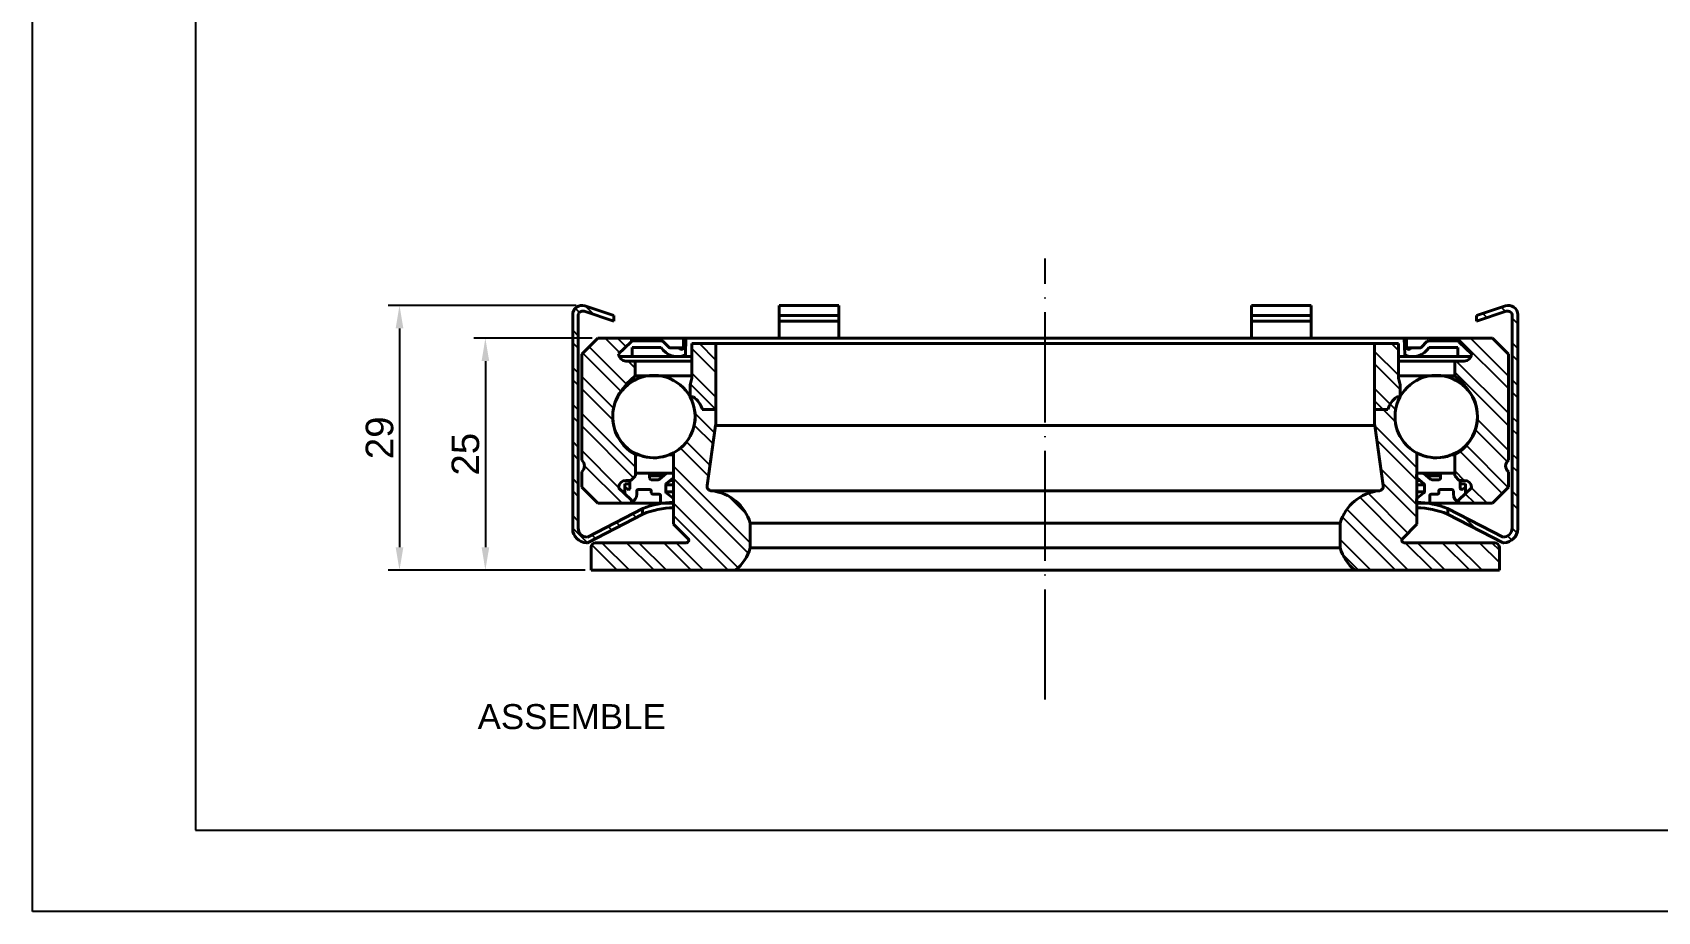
# Model space of a CAD drawing. Header units: millimetres. Extents: x 2626 to 2999, y 1108 to 1371.
# Drawn here: x 2625.9 to 2803, y 1107.7 to 1203.5 of the extents above; entities that cross this region are included whole.
import ezdxf

# ---------------------------------------------------------------- set-up
doc = ezdxf.new("R2010")
doc.units = ezdxf.units.MM
for name, pattern in [('ACAD_ISO02W100', [15, 12, -3]), ('ACAD_ISO04W100', [30, 24, -3, 0, -3]), ('ACAD_ISO05W100', [33, 24, -3, 0, -3, 0, -3])]:
    doc.linetypes.add(name, pattern=pattern)
for name, color, linetype, lineweight in [('AM_0', 7, 'Continuous', 40), ('AM_4', 1, 'ACAD_ISO04W100', 25), ('AM_5', 3, 'Continuous', 25), ('AM_8', 40, 'ACAD_ISO02W100', 35), ('AM_BOR', 2, 'ACAD_ISO05W100', 35)]:
    doc.layers.add(name, color=color, linetype=linetype, lineweight=lineweight)
doc.styles.get("Standard").update_dxf_attribs({"font": 'arial.ttf'})
doc.dimstyles.new('ISO-25', dxfattribs={"dimtxt": 3, "dimasz": 2.5, "dimexe": 1.25, "dimexo": 0.625, "dimtad": 1, "dimtxsty": 'Standard', "dimcen": 2.5, "dimadec": 0, "dimazin": 0, "dimtfac": 1, "dimtmove": 0, "dimatfit": 3, "dimfxl": 1, "dimarcsym": 0})

# ---------------------------------------------------------------- blocks, each defined once
blk = doc.blocks.new('A3 ZTL')
for p, q in [((19.57, 280.82), (19.57, 9.78)), ((19.57, 9.78), (401.17, 9.78))]:
    blk.add_line(p, q)
at = {"layer": 'AM_BOR', "color": 135, "linetype": 'Continuous', "lineweight": 25}
for p, q in [((0, 0), (0, 290.61)), ((410.96, 0), (0, 0))]:
    blk.add_line(p, q, dxfattribs=at)
blk = doc.blocks.new('*D56')
at = {"layer": 'AM_5', "color": 0, "lineweight": -2}
for p, q in [((2686.89, 1170.19), (2674.01, 1170.19)), ((2675.26, 1167.69), (2675.26, 1147.4)), ((2686.15, 1144.9), (2674.01, 1144.9))]:
    blk.add_line(p, q, dxfattribs=at)
at = {"layer": 'AM_5', "color": 0}
for points in [[(2674.85, 1167.69), (2675.68, 1167.69), (2675.26, 1170.19)], [(2674.85, 1147.4), (2675.68, 1147.4), (2675.26, 1144.9)]]:
    blk.add_solid(points, dxfattribs=at)
at = {"layer": 'Defpoints', "color": 0}
for p in [(2687.52, 1170.19), (2675.26, 1144.9), (2686.78, 1144.9)]:
    blk.add_point(p, dxfattribs=at)
at = {"layer": 'AM_5', "color": 0, "insert": (2673.1, 1157.54), "char_height": 3, "attachment_point": 5, "rotation": 90}
blk.add_mtext('25', dxfattribs=at)
blk = doc.blocks.new('*D57')
at = {"layer": 'AM_5', "color": 0, "lineweight": -2}
for p, q in [((2685.15, 1173.76), (2664.65, 1173.76)), ((2665.9, 1171.26), (2665.9, 1147.4)), ((2686.15, 1144.9), (2664.65, 1144.9))]:
    blk.add_line(p, q, dxfattribs=at)
at = {"layer": 'AM_5', "color": 0}
for points in [[(2665.48, 1171.26), (2666.32, 1171.26), (2665.9, 1173.76)], [(2665.48, 1147.4), (2666.32, 1147.4), (2665.9, 1144.9)]]:
    blk.add_solid(points, dxfattribs=at)
at = {"layer": 'Defpoints', "color": 0}
for p in [(2685.78, 1173.76), (2665.9, 1144.9), (2686.78, 1144.9)]:
    blk.add_point(p, dxfattribs=at)
at = {"layer": 'AM_5', "color": 0, "insert": (2663.74, 1159.33), "char_height": 3, "attachment_point": 5, "rotation": 90}
blk.add_mtext('29', dxfattribs=at)

msp = doc.modelspace()

# ---------------------------------------------------------------- hatches: boundary and pattern name
at = {"layer": 'AM_5'}
h = msp.add_hatch(dxfattribs=at)
h.set_pattern_fill('ANSI32', color=256, scale=0.3, angle=90, style=0)
h.set_pattern_definition([(135, (4007.8702, -1608.1967), (-2.0205576, -2.0205576), []), (135, (4007.8702, -1606.8497), (-2.0205576, -2.0205576), [])])
h.paths.add_polyline_path([(2686.378, 1148.497, -0.4142136), (2685.378, 1149.497), (2685.378, 1172.653, -0.5119183), (2686.036, 1173.128), (2689.278, 1172.047), (2689.278, 1172.647), (2686.094, 1173.708, 0.5119183), (2684.778, 1172.76), (2684.778, 1149.397, 0.4142136), (2686.278, 1147.897), (2686.378, 1147.897), (2692.378, 1151.003), (2692.378, 1151.603)])
h.paths.add_polyline_path([(2787.778, 1172.76, 0.5119183), (2786.462, 1173.708), (2783.278, 1172.647), (2783.278, 1172.047), (2786.52, 1173.128, -0.5119183), (2787.178, 1172.653), (2787.178, 1149.497, -0.4142136), (2786.178, 1148.497), (2780.178, 1151.603), (2780.178, 1151.003), (2786.178, 1147.897), (2786.278, 1147.897, 0.4142136), (2787.778, 1149.397)])
h = msp.add_hatch(dxfattribs=at)
h.set_pattern_fill('ANSI32', color=256, scale=0.3, angle=90, style=0)
h.set_pattern_definition([(135, (4007.8587, -1745.5896), (-2.0205576, -2.0205576), []), (135, (4007.8587, -1744.2425), (-2.0205576, -2.0205576), [])])
h.paths.add_polyline_path([(2690.592, 1165.064), (2690.592, 1165.187), (2691.592, 1166.087), (2691.592, 1167.687), (2690.581, 1167.687, -0.4142136), (2689.781, 1168.487), (2689.781, 1168.494), (2691.129, 1169.754, 0.6803555), (2690.958, 1170.187), (2687.517, 1170.187), (2685.767, 1168.437), (2685.767, 1156.887, -0.48), (2685.767, 1155.637), (2685.767, 1153.937), (2687.517, 1152.187), (2690.958, 1152.187, 0.6803555), (2691.129, 1152.619), (2689.781, 1153.88), (2689.781, 1153.887, -0.4142136), (2690.581, 1154.687), (2691.117, 1154.687), (2691.617, 1155.187), (2691.617, 1157.475, -0.5064544)])
h.paths.add_polyline_path([(2786.767, 1168.437), (2785.017, 1170.187), (2781.575, 1170.187, 0.6803555), (2781.404, 1169.754), (2782.752, 1168.494), (2782.752, 1168.487, -0.4142136), (2781.952, 1167.687), (2780.942, 1167.687), (2780.942, 1166.087), (2781.942, 1165.187), (2781.942, 1165.064, -0.5064544), (2780.917, 1157.475), (2780.917, 1155.187), (2781.417, 1154.687), (2781.952, 1154.687, -0.4142136), (2782.752, 1153.887), (2782.752, 1153.88), (2781.404, 1152.619, 0.6803555), (2781.575, 1152.187), (2785.017, 1152.187), (2786.767, 1153.937), (2786.767, 1155.637, -0.48), (2786.767, 1156.887)])
h = msp.add_hatch(dxfattribs=at)
h.set_pattern_fill('ANSI32', color=256, scale=0.3, angle=90, style=0)
h.set_pattern_definition([(135, (4007.8702, -1547.3426), (-2.0205576, -2.0205576), []), (135, (4007.8702, -1545.9956), (-2.0205576, -2.0205576), [])])
h.paths.add_polyline_path([(2699.887, 1153.545, -0.4273174), (2699.439, 1154.113), (2700.359, 1160.659, 0.0348892), (2700.378, 1160.937), (2700.378, 1169.597), (2697.778, 1169.597), (2697.778, 1165.843), (2697.578, 1165.097), (2697.578, 1163.797, -0.4148878), (2695.778, 1157.697), (2695.778, 1149.897), (2697.351, 1148.324, -0.6681786), (2697.174, 1147.897), (2687.278, 1147.897, 0.4142136), (2686.778, 1147.397), (2686.778, 1144.897), (2702.528, 1144.897, 0.152704), (2704.128, 1147.339), (2704.128, 1150.014, 0.309025)])
h.paths.add_polyline_path([(2768.428, 1150.014), (2768.428, 1147.339, 0.152704), (2770.028, 1144.897), (2785.778, 1144.897), (2785.778, 1147.397, 0.4142136), (2785.278, 1147.897), (2775.382, 1147.897, -0.6681786), (2775.205, 1148.324), (2776.778, 1149.897), (2776.778, 1157.697, -0.4148878), (2774.978, 1163.797), (2774.978, 1165.097), (2774.778, 1165.843), (2774.778, 1169.597), (2772.178, 1169.597), (2772.178, 1160.937, 0.0348892), (2772.197, 1160.659), (2773.117, 1154.113, -0.4273174), (2772.669, 1153.545, 0.309025)])

# ---------------------------------------------------------------- linework, layer by layer
at = {"layer": 'AM_0'}
for p, q in [((2684.778, 1149.397), (2684.778, 1172.76)), ((2685.378, 1149.497), (2685.378, 1172.653)), ((2689.278, 1172.047), (2686.036, 1173.128)), ((2689.278, 1172.647), (2686.094, 1173.708)), ((2689.278, 1172.647), (2689.278, 1172.047)), ((2689.278, 1172.647), (2689.278, 1172.047)), ((2707.278, 1170.187), (2707.278, 1173.76)), ((2713.778, 1173.76), (2707.278, 1173.76)), ((2713.778, 1172.647), (2707.278, 1172.647)), ((2713.778, 1170.187), (2713.778, 1173.76)), ((2758.778, 1170.187), (2758.778, 1173.76)), ((2758.778, 1173.76), (2765.278, 1173.76)), ((2758.778, 1172.647), (2765.278, 1172.647)), ((2765.278, 1170.187), (2765.278, 1173.76)), ((2783.278, 1172.647), (2786.462, 1173.708)), ((2783.278, 1172.047), (2786.52, 1173.128)), ((2783.278, 1172.647), (2783.278, 1172.047)), ((2787.178, 1149.497), (2787.178, 1172.653)), ((2787.778, 1149.397), (2787.778, 1172.76)), ((2713.778, 1172.047), (2707.278, 1172.047)), ((2758.778, 1172.047), (2765.278, 1172.047)), ((2685.767, 1168.437), (2687.517, 1170.187)), ((2687.517, 1170.187), (2736.267, 1170.187)), ((2691.129, 1169.754), (2689.781, 1168.494)), ((2691.203, 1169.887), (2694.465, 1169.887)), ((2691.269, 1168.187), (2691.269, 1169.187)), ((2691.269, 1169.187), (2694.419, 1169.187)), ((2694.642, 1169.813), (2695.246, 1169.21)), ((2695.422, 1169.137), (2696.274, 1169.137)), ((2696.274, 1169.137), (2696.866, 1169.137)), ((2696.866, 1169.137), (2696.866, 1170.187)), ((2696.866, 1170.187), (2697.116, 1170.187)), ((2697.07, 1168.417), (2697.116, 1170.187)), ((2697.116, 1170.187), (2736.267, 1170.187)), ((2697.778, 1169.597), (2736.278, 1169.597)), ((2697.778, 1169.597), (2697.778, 1165.843)), ((2700.378, 1169.597), (2736.278, 1169.597)), ((2700.378, 1169.597), (2700.378, 1160.937)), ((2704.278, 1169.597), (2736.278, 1169.597)), ((2785.017, 1170.187), (2736.267, 1170.187)), ((2775.417, 1170.187), (2736.267, 1170.187)), ((2774.778, 1169.597), (2736.278, 1169.597)), ((2772.178, 1169.597), (2736.278, 1169.597)), ((2768.278, 1169.597), (2736.278, 1169.597)), ((2772.178, 1169.597), (2772.178, 1160.937)), ((2774.778, 1169.597), (2774.778, 1165.843)), ((2775.667, 1170.187), (2775.417, 1170.187)), ((2775.463, 1168.417), (2775.417, 1170.187)), ((2775.667, 1169.137), (2775.667, 1170.187)), ((2776.259, 1169.137), (2775.667, 1169.137)), ((2777.111, 1169.137), (2776.259, 1169.137)), ((2777.891, 1169.813), (2777.287, 1169.21)), ((2781.33, 1169.887), (2778.068, 1169.887)), ((2781.264, 1169.187), (2778.114, 1169.187)), ((2781.264, 1168.187), (2781.264, 1169.187)), ((2781.404, 1169.754), (2782.752, 1168.494)), ((2786.767, 1168.437), (2785.017, 1170.187)), ((2685.767, 1156.887), (2685.767, 1168.437)), ((2689.781, 1168.494), (2689.781, 1168.487)), ((2689.84, 1168.187), (2697.778, 1168.187)), ((2697.778, 1167.687), (2690.581, 1167.687)), ((2691.592, 1167.687), (2691.592, 1166.087)), ((2782.693, 1168.187), (2774.778, 1168.187)), ((2774.778, 1167.687), (2781.952, 1167.687)), ((2780.942, 1167.687), (2780.942, 1166.087)), ((2782.752, 1168.494), (2782.752, 1168.487)), ((2786.767, 1156.887), (2786.767, 1168.437)), ((2690.592, 1165.187), (2691.592, 1166.087)), ((2691.592, 1166.087), (2697.778, 1166.087)), ((2697.578, 1165.097), (2697.778, 1165.843)), ((2780.942, 1166.087), (2774.778, 1166.087)), ((2774.978, 1165.097), (2774.778, 1165.843)), ((2781.942, 1165.187), (2780.942, 1166.087)), ((2690.592, 1165.187), (2690.592, 1165.064)), ((2697.578, 1165.097), (2697.578, 1163.797)), ((2697.582, 1163.79), (2697.938, 1163.79)), ((2697.938, 1163.79), (2697.582, 1163.79)), ((2774.595, 1163.79), (2774.951, 1163.79)), ((2774.951, 1163.79), (2774.595, 1163.79)), ((2774.595, 1163.79), (2774.951, 1163.79)), ((2774.978, 1165.097), (2774.978, 1163.797)), ((2781.942, 1165.187), (2781.942, 1165.064)), ((2700.378, 1162.411), (2698.908, 1162.411)), ((2772.178, 1162.411), (2773.625, 1162.411)), ((2700.359, 1160.659), (2699.439, 1154.113)), ((2700.359, 1160.659), (2736.278, 1160.659)), ((2772.197, 1160.659), (2736.278, 1160.659)), ((2772.197, 1160.659), (2773.117, 1154.113)), ((2691.617, 1155.187), (2691.617, 1157.475)), ((2691.617, 1157.475), (2691.966, 1157.475)), ((2695.304, 1157.475), (2695.778, 1157.475)), ((2695.778, 1149.897), (2695.778, 1157.697)), ((2776.778, 1149.897), (2776.778, 1157.697)), ((2780.917, 1157.475), (2780.568, 1157.475)), ((2780.917, 1155.187), (2780.917, 1157.475)), ((2685.767, 1153.937), (2685.767, 1155.637)), ((2691.117, 1154.687), (2691.617, 1155.187)), ((2691.617, 1155.462), (2693.017, 1155.462)), ((2693.017, 1155.462), (2695.778, 1155.462)), ((2693.167, 1155.312), (2693.167, 1154.912)), ((2693.167, 1155.187), (2694.687, 1155.187)), ((2694.208, 1154.796), (2694.982, 1155.428)), ((2694.972, 1154.307), (2695.718, 1154.917)), ((2695.077, 1155.462), (2695.623, 1155.462)), ((2695.773, 1155.462), (2695.773, 1155.462)), ((2695.773, 1155.312), (2695.773, 1155.033)), ((2695.773, 1155.187), (2695.778, 1155.187)), ((2776.76, 1155.462), (2776.76, 1155.462)), ((2776.76, 1155.312), (2776.76, 1155.033)), ((2777.561, 1154.307), (2776.815, 1154.917)), ((2777.456, 1155.462), (2776.91, 1155.462)), ((2779.517, 1155.462), (2776.91, 1155.462)), ((2778.325, 1154.796), (2777.551, 1155.428)), ((2779.367, 1155.187), (2777.846, 1155.187)), ((2779.367, 1155.312), (2779.367, 1154.912)), ((2780.917, 1155.462), (2779.517, 1155.462)), ((2781.417, 1154.687), (2780.917, 1155.187)), ((2786.767, 1153.937), (2786.767, 1155.637)), ((2685.767, 1153.937), (2687.517, 1152.187)), ((2689.781, 1153.88), (2689.781, 1153.887)), ((2691.129, 1152.619), (2689.781, 1153.88)), ((2690.455, 1154.319), (2691.017, 1154.319)), ((2690.455, 1154.319), (2690.455, 1153.249)), ((2690.455, 1153.966), (2690.779, 1153.733)), ((2690.581, 1154.687), (2691.117, 1154.687)), ((2691.017, 1154.687), (2691.017, 1153.855)), ((2691.767, 1153.187), (2691.767, 1153.537)), ((2691.917, 1153.687), (2692.517, 1153.687)), ((2693.198, 1153.687), (2692.217, 1153.687)), ((2693.317, 1154.762), (2694.113, 1154.762)), ((2693.348, 1153.337), (2693.348, 1153.537)), ((2694.198, 1153.187), (2693.498, 1153.187)), ((2694.348, 1152.337), (2694.348, 1153.037)), ((2694.917, 1154.191), (2694.917, 1153.458)), ((2694.917, 1154.191), (2695.778, 1154.191)), ((2694.917, 1153.458), (2695.778, 1153.458)), ((2694.972, 1153.342), (2695.718, 1152.732)), ((2695.437, 1154.687), (2695.778, 1154.687)), ((2699.887, 1153.545), (2772.669, 1153.545)), ((2777.096, 1154.687), (2776.778, 1154.687)), ((2777.617, 1154.191), (2776.778, 1154.191)), ((2777.617, 1153.458), (2776.778, 1153.458)), ((2777.561, 1153.342), (2776.815, 1152.732)), ((2777.617, 1154.191), (2777.617, 1153.458)), ((2778.185, 1152.337), (2778.185, 1153.037)), ((2778.335, 1153.187), (2779.035, 1153.187)), ((2779.217, 1154.762), (2778.42, 1154.762)), ((2779.185, 1153.337), (2779.185, 1153.537)), ((2779.335, 1153.687), (2780.317, 1153.687)), ((2780.617, 1153.687), (2780.017, 1153.687)), ((2780.767, 1153.187), (2780.767, 1153.537)), ((2781.404, 1152.619), (2782.752, 1153.88)), ((2781.952, 1154.687), (2781.417, 1154.687)), ((2781.517, 1154.687), (2781.517, 1153.855)), ((2782.078, 1154.319), (2781.517, 1154.319)), ((2782.078, 1153.966), (2781.754, 1153.733)), ((2782.078, 1154.319), (2782.078, 1153.249)), ((2782.752, 1153.88), (2782.752, 1153.887)), ((2786.767, 1153.937), (2785.017, 1152.187)), ((2692.414, 1151.622), (2686.378, 1148.497)), ((2687.517, 1152.187), (2695.778, 1152.187)), ((2690.958, 1152.187), (2695.778, 1152.187)), ((2691.617, 1152.187), (2695.778, 1152.187)), ((2692.378, 1151.003), (2692.378, 1151.603)), ((2695.273, 1152.187), (2694.498, 1152.187)), ((2695.623, 1152.187), (2695.273, 1152.187)), ((2695.773, 1152.616), (2695.773, 1152.337)), ((2776.76, 1152.616), (2776.76, 1152.337)), ((2785.017, 1152.187), (2776.778, 1152.187)), ((2780.917, 1152.187), (2776.778, 1152.187)), ((2781.575, 1152.187), (2776.778, 1152.187)), ((2776.91, 1152.187), (2777.26, 1152.187)), ((2777.26, 1152.187), (2778.035, 1152.187)), ((2780.142, 1151.622), (2786.178, 1148.497)), ((2780.178, 1151.003), (2780.178, 1151.603)), ((2692.414, 1151.022), (2686.378, 1147.897)), ((2695.778, 1149.897), (2697.351, 1148.324)), ((2704.128, 1147.339), (2704.128, 1150.014)), ((2704.128, 1150.014), (2736.278, 1150.014)), ((2768.428, 1150.014), (2736.278, 1150.014)), ((2768.428, 1147.339), (2768.428, 1150.014)), ((2776.778, 1149.897), (2775.205, 1148.324)), ((2780.142, 1151.022), (2786.178, 1147.897)), ((2686.378, 1147.897), (2686.278, 1147.897)), ((2687.278, 1147.897), (2697.174, 1147.897)), ((2687.278, 1147.897), (2697.174, 1147.897)), ((2785.278, 1147.897), (2775.382, 1147.897)), ((2785.278, 1147.897), (2775.382, 1147.897)), ((2786.178, 1147.897), (2786.278, 1147.897)), ((2686.778, 1144.897), (2686.778, 1147.397)), ((2704.128, 1147.339), (2736.278, 1147.339)), ((2768.428, 1147.339), (2736.278, 1147.339)), ((2785.778, 1144.897), (2785.778, 1147.397)), ((2686.778, 1144.897), (2736.278, 1144.897)), ((2702.528, 1144.897), (2736.278, 1144.897)), ((2704.278, 1144.897), (2736.278, 1144.897)), ((2785.778, 1144.897), (2736.278, 1144.897)), ((2768.278, 1144.897), (2736.278, 1144.897)), ((2770.028, 1144.897), (2736.278, 1144.897))]:
    msp.add_line(p, q, dxfattribs=at)
for centre in [(2693.635, 1161.645), (2778.898, 1161.645)]:
    msp.add_circle(centre, 4.492, dxfattribs=at)
for centre, radius, start, end in [((2685.778, 1172.76), 1, 71.56505, 180), ((2685.878, 1172.653), 0.5, 71.56505, 180), ((2786.778, 1172.76), 1, 0, 108.43495), ((2786.678, 1172.653), 0.5, 0, 108.43495), ((2690.958, 1169.937), 0.25, 313.08149, 90), ((2696.186, 1170.249), 2.062, 211.00844, 294.4859), ((2694.465, 1169.637), 0.25, 45, 90), ((2695.422, 1169.387), 0.25, 225, 270), ((2696.274, 1168.887), 0.25, 40.12121, 90), ((2696.642, 1169.197), 0.232, 220.12121, 344.89754), ((2776.347, 1170.249), 2.062, 245.5141, 328.99156), ((2775.891, 1169.197), 0.232, 195.10246, 319.87879), ((2776.259, 1168.887), 0.25, 90, 139.87879), ((2777.111, 1169.387), 0.25, 270, 315), ((2778.068, 1169.637), 0.25, 90, 135), ((2781.575, 1169.937), 0.25, 90, 226.91851), ((2690.581, 1168.487), 0.8, 180, 270), ((2697.02, 1168.418), 0.05, 294.4859, 358.49927), ((2775.513, 1168.418), 0.05, 181.50073, 245.5141), ((2781.952, 1168.487), 0.8, 270, 0), ((2693.889, 1161.645), 4.75, 133.97137, 241.41191), ((2693.635, 1161.645), 4.492, 235.44584, 28.50743), ((2696.424, 1161.693), 2.586, 16.11441, 54.15397), ((2776.109, 1161.693), 2.586, 125.84603, 163.88559), ((2778.898, 1161.645), 4.492, 151.49257, 304.55416), ((2778.644, 1161.645), 4.75, 298.58809, 46.02863), ((2698.378, 1160.937), 2, 352.00722, 0), ((2774.178, 1160.937), 2, 180, 187.99278), ((2685.265, 1156.262), 0.801, 308.71799, 51.28201), ((2787.268, 1156.262), 0.801, 128.71799, 231.28201), ((2693.017, 1155.312), 0.15, 0, 90), ((2693.317, 1154.912), 0.15, 180, 270), ((2695.077, 1155.312), 0.15, 90, 129.2462), ((2695.623, 1155.312), 0.15, 0, 90), ((2695.623, 1155.033), 0.15, 309.2462, 0), ((2776.91, 1155.312), 0.15, 90, 180), ((2776.91, 1155.033), 0.15, 180, 230.7538), ((2777.456, 1155.312), 0.15, 50.7538, 90), ((2779.217, 1154.912), 0.15, 270, 0), ((2779.517, 1155.312), 0.15, 90, 180), ((2690.581, 1153.887), 0.8, 90, 180), ((2690.867, 1153.855), 0.15, 234.24611, 0), ((2690.767, 1153.187), 1, 291.31356, 0), ((2691.917, 1153.537), 0.15, 90, 180), ((2693.198, 1153.537), 0.15, 0, 90), ((2693.498, 1153.337), 0.15, 180, 270), ((2694.113, 1154.912), 0.15, 270, 309.2462), ((2694.198, 1153.037), 0.15, 0, 90), ((2695.067, 1154.191), 0.15, 129.2462, 180), ((2695.067, 1153.458), 0.15, 180, 230.7538), ((2699.935, 1154.043), 0.5, 172.00722, 264.55866), ((2699.423, 1148.676), 4.891, 15.86882, 84.55866), ((2773.133, 1148.676), 4.891, 95.44134, 164.13118), ((2772.621, 1154.043), 0.5, 275.44134, 7.99278), ((2777.467, 1154.191), 0.15, 0, 50.7538), ((2777.467, 1153.458), 0.15, 309.2462, 0), ((2778.335, 1153.037), 0.15, 90, 180), ((2778.42, 1154.912), 0.15, 230.7538, 270), ((2779.035, 1153.337), 0.15, 270, 0), ((2779.335, 1153.537), 0.15, 90, 180), ((2780.617, 1153.537), 0.15, 0, 90), ((2781.767, 1153.187), 1, 180, 248.68644), ((2781.667, 1153.855), 0.15, 180, 305.75389), ((2781.952, 1153.887), 0.8, 0, 90), ((2690.958, 1152.437), 0.25, 270, 46.91851), ((2696.078, 1142.317), 10, 91.71913, 111.49631), ((2696.078, 1141.717), 10, 91.71913, 111.49631), ((2694.498, 1152.337), 0.15, 180, 270), ((2695.623, 1152.337), 0.15, 270, 0), ((2695.623, 1152.616), 0.15, 0, 50.7538), ((2776.91, 1152.616), 0.15, 129.2462, 180), ((2776.91, 1152.337), 0.15, 180, 270), ((2776.478, 1142.317), 10, 68.50369, 88.28087), ((2776.478, 1141.717), 10, 68.50369, 88.28087), ((2778.035, 1152.337), 0.15, 270, 0), ((2781.575, 1152.437), 0.25, 133.08149, 270), ((2686.378, 1149.497), 1, 180, 270), ((2786.178, 1149.497), 1, 270, 0), ((2786.178, 1149.497), 1, 270, 0), ((2686.278, 1149.397), 1.5, 180, 270), ((2687.278, 1147.397), 0.5, 90, 180), ((2697.174, 1148.147), 0.25, 270, 45), ((2775.382, 1148.147), 0.25, 135, 270), ((2785.278, 1147.397), 0.5, 0, 90), ((2786.278, 1149.397), 1.5, 270, 0), ((2786.278, 1149.397), 1.5, 270, 0), ((2699.423, 1148.676), 4.891, 309.40228, 344.13118), ((2773.133, 1148.676), 4.891, 195.86882, 230.59772)]:
    msp.add_arc(centre, radius, start, end, dxfattribs=at)
at = {"layer": 'AM_4', "ltscale": 0.5}
msp.add_line((2736.267, 1130.81), (2736.267, 1178.875), dxfattribs=at)
at = {"layer": 'AM_4'}
msp.add_arc((2778.921, 1161.645), 4.492, 151.37445, 241.50631, dxfattribs=at)

# ---------------------------------------------------------------- block references
at = {"linetype": 'ByBlock', "lineweight": 0, "xscale": 0.9075000000000002, "yscale": 0.9075000000000002, "zscale": 0.9075000000000002}
msp.add_blockref('A3 ZTL', (2625.9, 1107.689), dxfattribs=at)

# ---------------------------------------------------------------- texts
at = {"layer": 'AM_8', "color": 0, "linetype": 'Continuous'}
msp.add_attdef('ASSEMBLE', (2674.415, 1127.575), '', height=2.723, dxfattribs=at)

# ---------------------------------------------------------------- dimensions: what is measured, and where the dimension line sits
at = {"layer": 'AM_5'}
for base, p1, text, picture, middle in [((2665.9, 1144.897), (2685.778, 1173.76), '29', '*D57', (2663.743, 1159.328)), ((2675.262, 1144.897), (2687.517, 1170.187), '25', '*D56', (2673.105, 1157.542))]:
    dim = msp.add_linear_dim(base=base, p1=p1, p2=(2686.778, 1144.897), angle=90, text=text, dimstyle='ISO-25', dxfattribs=at)
    dim.commit()
    dim.dimension.update_dxf_attribs({"geometry": picture, "text_midpoint": middle})

doc.saveas('drawing.dxf')
